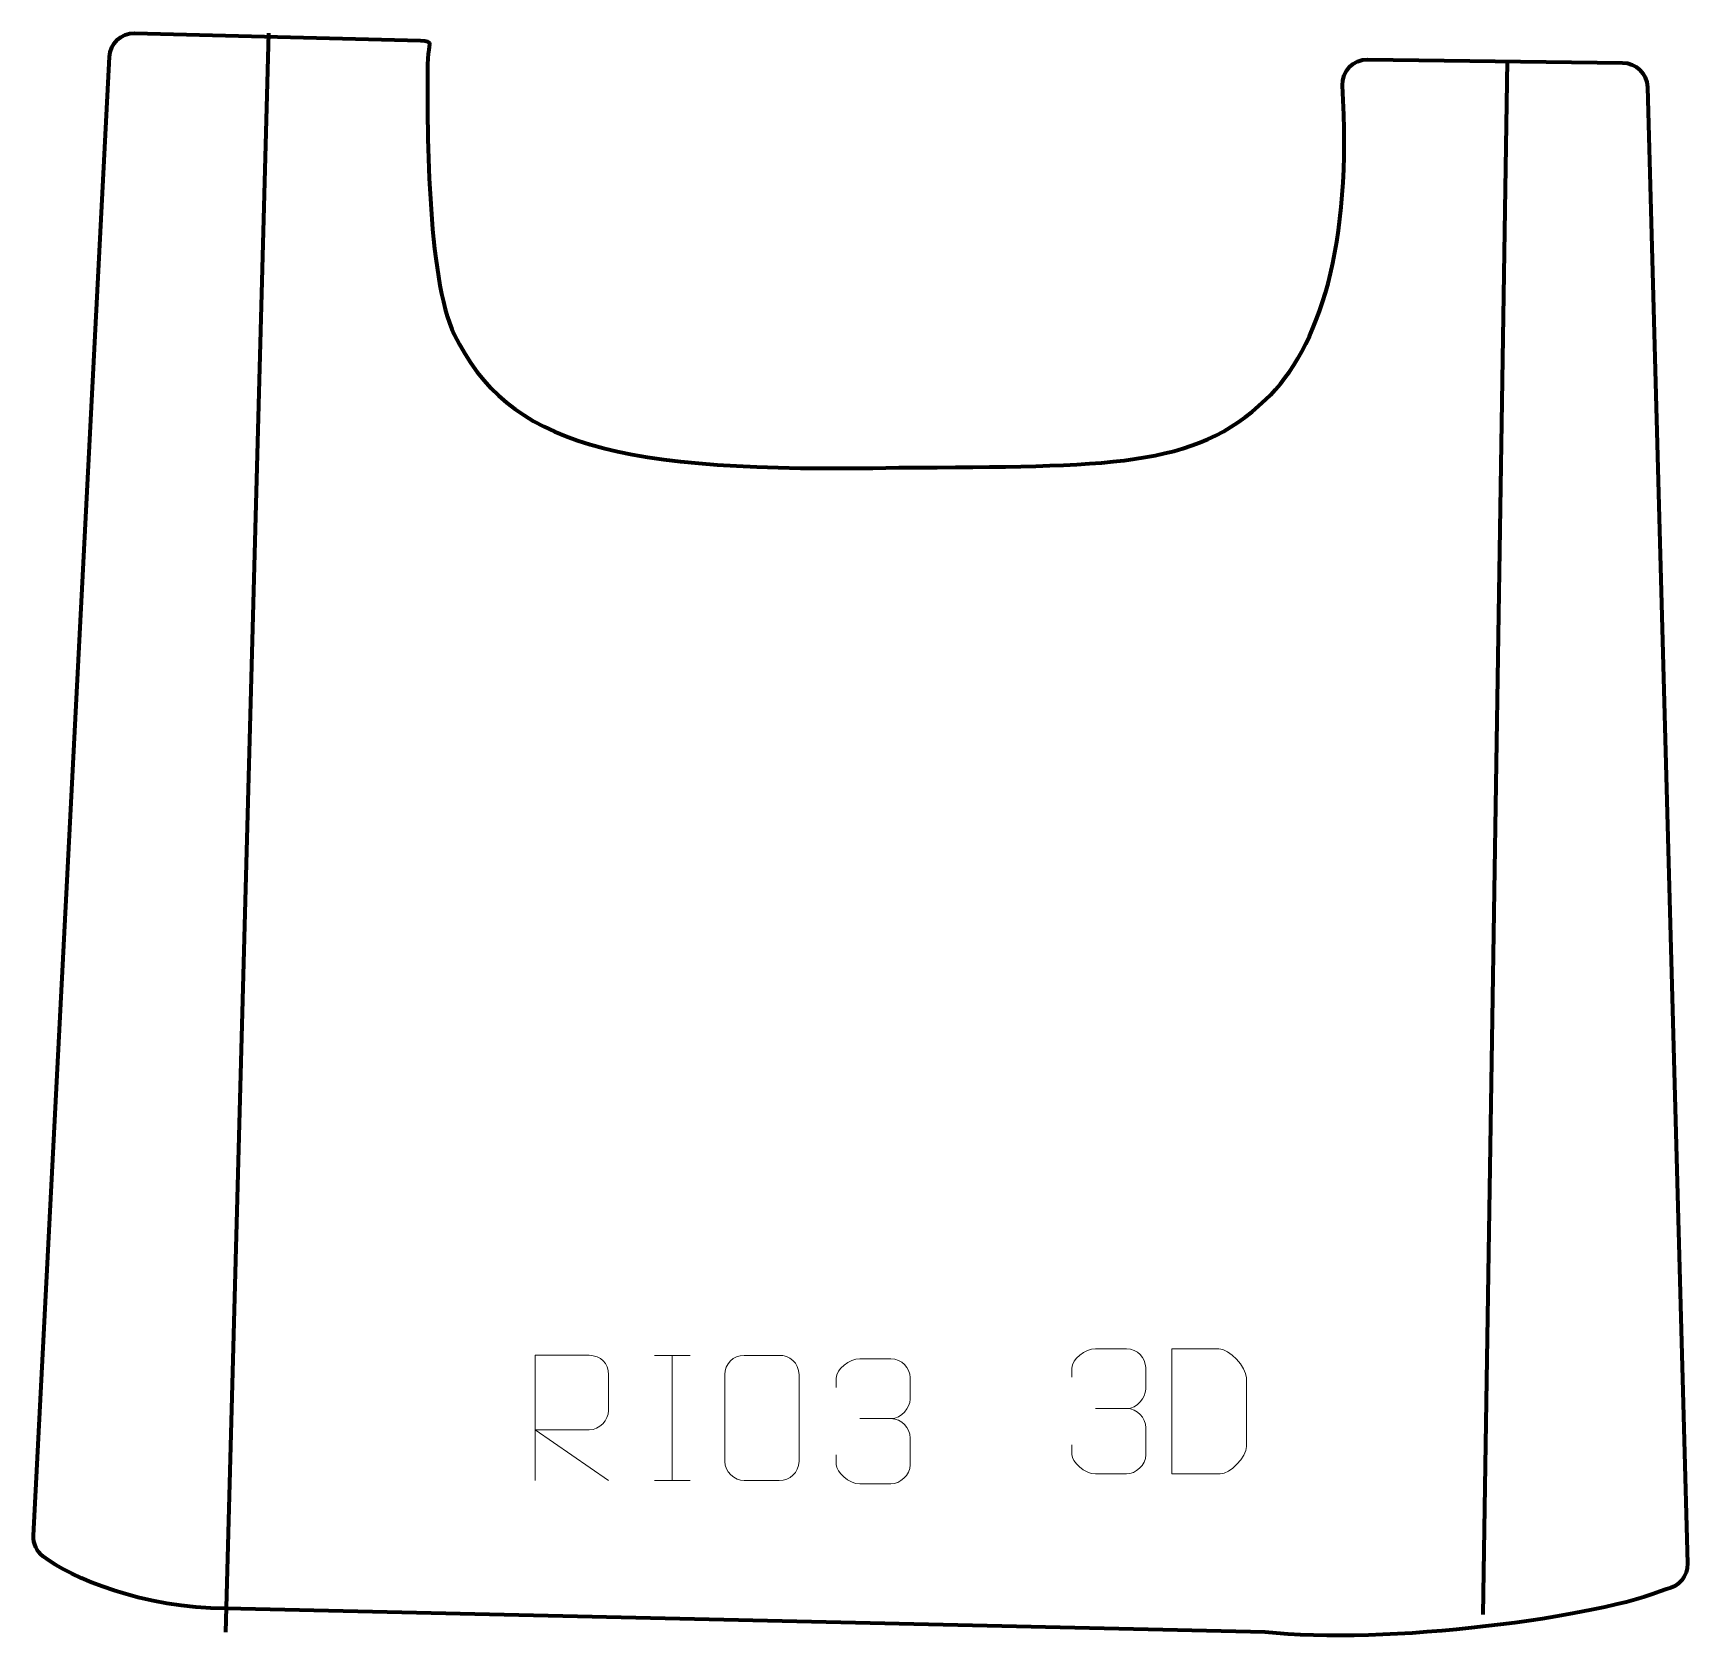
# Model space of a CAD drawing. Header units: millimetres. Extents: x -165 to 165, y -162 to 160.
import ezdxf

# ---------------------------------------------------------------- set-up
doc = ezdxf.new("R2010")
doc.units = ezdxf.units.MM
doc.header["$MEASUREMENT"] = 0
for name, color, linetype in [('layer 1', 7, 'Continuous'), ('layer 2', 7, 'Continuous'), ('layer 3', 7, 'Continuous')]:
    doc.layers.add(name, color=color, linetype=linetype)

msp = doc.modelspace()

# ---------------------------------------------------------------- linework, layer by layer
at = {"layer": 'layer 1', "color": 250, "lineweight": 9}
for points, knots in [([(-64.9335, -128.8916), (-64.9335, -128.8916), (-64.9335, -103.9381), (-64.9335, -103.9381), (-64.9335, -103.9381), (-61.3387, -103.9381), (-57.7432, -103.9381), (-54.148, -103.9381), (-54.148, -103.9381), (-51.8227, -103.9758), (-50.2654, -105.4658), (-50.2695, -107.8322), (-50.2695, -107.8322), (-50.2699, -109.8677), (-50.2699, -112.9271), (-50.2695, -114.9631), (-50.2695, -114.9631), (-50.276, -116.8386), (-52.0883, -118.7804), (-54.0978, -118.7995), (-54.0978, -118.7995), (-54.0978, -118.7995), (-64.9335, -118.7995), (-64.9335, -118.7995), (-64.9335, -118.7995), (-64.9335, -118.7995), (-50.2788, -128.8916), (-50.2788, -128.8916)], [0, 0, 0, 0, 0.125, 0.125, 0.125, 0.125, 0.25, 0.25, 0.25, 0.25, 0.375, 0.375, 0.375, 0.375, 0.5, 0.5, 0.5, 0.5, 0.625, 0.625, 0.625, 0.625, 0.75, 0.75, 0.75, 0.75, 1, 1, 1, 1]), ([(-23.1941, -103.9423), (-20.8684, -103.9423), (-18.5423, -103.9423), (-16.2162, -103.9423), (-16.2162, -103.9423), (-14.2696, -103.9067), (-12.2782, -105.3983), (-12.2515, -107.8359), (-12.2515, -107.8359), (-12.2519, -113.5828), (-12.2519, -119.3301), (-12.2515, -125.0778), (-12.2515, -125.0778), (-12.3913, -127.4012), (-14.0685, -128.8808), (-16.2162, -128.8916), (-16.2162, -128.8916), (-18.5481, -128.8912), (-20.88, -128.8912), (-23.2115, -128.8916), (-23.2115, -128.8916), (-25.1365, -128.997), (-27.1086, -127.1125), (-27.0974, -125.0952), (-27.0974, -125.0952), (-27.0971, -119.3251), (-27.0971, -113.5554), (-27.0974, -107.7861), (-27.0974, -107.7861), (-27.0932, -105.648), (-25.3465, -103.9288), (-23.1941, -103.9423)], [0, 0, 0, 0, 0.11111111, 0.11111111, 0.11111111, 0.11111111, 0.22222222, 0.22222222, 0.22222222, 0.22222222, 0.33333333, 0.33333333, 0.33333333, 0.33333333, 0.44444444, 0.44444444, 0.44444444, 0.44444444, 0.55555556, 0.55555556, 0.55555556, 0.55555556, 0.66666667, 0.66666667, 0.66666667, 0.66666667, 0.77777778, 0.77777778, 0.77777778, 0.77777778, 1, 1, 1, 1]), ([(-4.841, -110.3263), (-4.841, -110.3263), (-4.841, -108.4691), (-4.841, -108.4691), (-4.841, -108.4691), (-4.8553, -106.7272), (-2.1908, -104.6091), (-0.1317, -104.6318), (-0.1317, -104.6318), (1.9324, -104.6318), (3.9964, -104.6318), (6.0601, -104.6318), (6.0601, -104.6318), (8.2546, -104.623), (9.8529, -106.4698), (9.8973, -108.3819), (9.8973, -108.3819), (9.8969, -109.817), (9.8969, -111.2521), (9.8973, -112.6876), (9.8973, -112.6876), (9.8487, -114.3411), (8.2461, -116.5711), (6.0478, -116.5611), (6.0478, -116.5611), (8.2515, -116.5723), (9.8595, -118.3755), (9.9135, -120.435), (9.9135, -120.435), (9.9131, -122.2197), (9.9131, -124.0044), (9.9135, -125.7895), (9.9135, -125.7895), (9.9236, -127.8509), (7.8687, -129.614), (6.0478, -129.6059), (6.0478, -129.6059), (3.9825, -129.6056), (1.9173, -129.6056), (-0.1483, -129.6059), (-0.1483, -129.6059), (-2.3169, -129.5944), (-4.8479, -127.1942), (-4.8665, -125.7324), (-4.8665, -125.7324), (-4.8665, -125.7324), (-4.8665, -123.8238), (-4.8665, -123.8238)], [0, 0, 0, 0, 0.07692308, 0.07692308, 0.07692308, 0.07692308, 0.15384615, 0.15384615, 0.15384615, 0.15384615, 0.23076923, 0.23076923, 0.23076923, 0.23076923, 0.30769231, 0.30769231, 0.30769231, 0.30769231, 0.38461538, 0.38461538, 0.38461538, 0.38461538, 0.46153846, 0.46153846, 0.46153846, 0.46153846, 0.53846154, 0.53846154, 0.53846154, 0.53846154, 0.61538462, 0.61538462, 0.61538462, 0.61538462, 0.69230769, 0.69230769, 0.69230769, 0.69230769, 0.76923077, 0.76923077, 0.76923077, 0.76923077, 0.84615385, 0.84615385, 0.84615385, 0.84615385, 1, 1, 1, 1]), ([(42.159, -108.3263), (42.159, -108.3263), (42.159, -106.4691), (42.159, -106.4691), (42.159, -106.4691), (42.1447, -104.7272), (44.8092, -102.6091), (46.8683, -102.6318), (46.8683, -102.6318), (48.9324, -102.6318), (50.9964, -102.6318), (53.0601, -102.6318), (53.0601, -102.6318), (55.2546, -102.623), (56.8529, -104.4698), (56.8973, -106.3819), (56.8973, -106.3819), (56.8969, -107.817), (56.8969, -109.2521), (56.8973, -110.6876), (56.8973, -110.6876), (56.8487, -112.3411), (55.2461, -114.5711), (53.0478, -114.5611), (53.0478, -114.5611), (55.2515, -114.5723), (56.8595, -116.3755), (56.9135, -118.435), (56.9135, -118.435), (56.9131, -120.2197), (56.9131, -122.0044), (56.9135, -123.7895), (56.9135, -123.7895), (56.9236, -125.8509), (54.8687, -127.614), (53.0478, -127.6059), (53.0478, -127.6059), (50.9825, -127.6056), (48.9173, -127.6056), (46.8517, -127.6059), (46.8517, -127.6059), (44.6831, -127.5944), (42.1521, -125.1942), (42.1335, -123.7324), (42.1335, -123.7324), (42.1335, -123.7324), (42.1335, -121.8238), (42.1335, -121.8238)], [0, 0, 0, 0, 0.07692308, 0.07692308, 0.07692308, 0.07692308, 0.15384615, 0.15384615, 0.15384615, 0.15384615, 0.23076923, 0.23076923, 0.23076923, 0.23076923, 0.30769231, 0.30769231, 0.30769231, 0.30769231, 0.38461538, 0.38461538, 0.38461538, 0.38461538, 0.46153846, 0.46153846, 0.46153846, 0.46153846, 0.53846154, 0.53846154, 0.53846154, 0.53846154, 0.61538462, 0.61538462, 0.61538462, 0.61538462, 0.69230769, 0.69230769, 0.69230769, 0.69230769, 0.76923077, 0.76923077, 0.76923077, 0.76923077, 0.84615385, 0.84615385, 0.84615385, 0.84615385, 1, 1, 1, 1]), ([(62.1312, -127.5674), (64.463, -127.567), (69.4132, -127.591), (71.7447, -127.5913), (71.7447, -127.5913), (73.6697, -127.6967), (76.9883, -124.1551), (76.9771, -122.1378), (76.9771, -122.1378), (76.9767, -116.3677), (76.9767, -114.198), (76.9771, -108.4287), (76.9771, -108.4287), (76.9728, -106.2906), (73.5983, -102.6305), (71.4459, -102.644), (71.4459, -102.644), (69.1202, -102.644), (64.3959, -102.644), (62.0698, -102.644), (62.0698, -102.644), (62.0702, -108.3909), (62.1315, -121.8201), (62.1312, -127.5674)], [0, 0, 0, 0, 0.14285714, 0.14285714, 0.14285714, 0.14285714, 0.28571429, 0.28571429, 0.28571429, 0.28571429, 0.42857143, 0.42857143, 0.42857143, 0.42857143, 0.57142857, 0.57142857, 0.57142857, 0.57142857, 0.71428571, 0.71428571, 0.71428571, 0.71428571, 1, 1, 1, 1])]:
    msp.add_open_spline(points, degree=3, knots=knots, dxfattribs=at)
for points in [[(-41.1249, -103.9594), (-41.1249, -103.9594), (-33.9568, -103.9594), (-33.9568, -103.9594)], [(-37.5409, -103.9594), (-37.5409, -103.9594), (-37.5409, -128.9129), (-37.5409, -128.9129)], [(46.8687, -114.5715), (46.8687, -114.5715), (53.0651, -114.5715), (53.0651, -114.5715)], [(-0.1313, -116.5715), (-0.1313, -116.5715), (6.0651, -116.5715), (6.0651, -116.5715)], [(-41.1249, -128.9129), (-41.1249, -128.9129), (-33.9568, -128.9129), (-33.9568, -128.9129)]]:
    msp.add_open_spline(points, degree=3, dxfattribs=at)
at = {"layer": 'layer 2', "color": 230, "lineweight": 200}
msp.add_open_spline([(-87.7694, 158.3696), (-87.7694, 158.3696), (-144.814, 159.861), (-144.814, 159.861), (-144.814, 159.861), (-147.4757, 159.861), (-149.6707, 157.7768), (-149.8072, 155.1197), (-149.8072, 155.1197), (-149.8072, 155.1197), (-164.972, -139.8752), (-164.972, -139.8752), (-164.972, -139.8752), (-165.056, -141.5124), (-164.3303, -143.0837), (-163.0339, -144.0881), (-163.0339, -144.0881), (-157.5605, -148.3263), (-142.8698, -154.4789), (-126.5323, -154.4789), (-126.5323, -154.4789), (-126.5323, -154.4789), (80.6862, -159.139), (80.6862, -159.139), (80.6862, -159.139), (104.1991, -161.9139), (148.0358, -156.2004), (160.7449, -150.5626), (160.7449, -150.5626), (163.2337, -150.1788), (165.0459, -148.0043), (164.9775, -145.4879), (164.9775, -145.4879), (164.9775, -145.4879), (156.9603, 149.0886), (156.9603, 149.0886), (156.9603, 149.0886), (156.8872, 151.7694), (154.7102, 153.915), (152.0274, 153.9499), (152.0274, 153.9499), (152.0274, 153.9499), (101.1819, 154.6142), (101.1819, 154.6142), (101.1819, 154.6142), (98.3219, 154.6516), (96.0116, 152.2887), (96.1199, 149.4319), (96.1199, 149.4319), (98.1344, 117.4489), (91.572, 96.9808), (80.839, 86.7307), (80.839, 86.7307), (66.4658, 73.0044), (50.0402, 73.4495), (7.6592, 73.178), (7.6592, 73.178), (-49.0674, 71.9835), (-70.2745, 77.8194), (-81.0317, 99.7234), (-81.0317, 99.7234), (-86.486, 110.8285), (-86.5386, 142.3954), (-86.3343, 154.7828), (-86.3343, 154.7828), (-86.2881, 157.5754), (-84.9757, 158.3696), (-87.7694, 158.3696)], degree=3, knots=[0, 0, 0, 0, 0.05555556, 0.05555556, 0.05555556, 0.05555556, 0.11111111, 0.11111111, 0.11111111, 0.11111111, 0.16666667, 0.16666667, 0.16666667, 0.16666667, 0.22222222, 0.22222222, 0.22222222, 0.22222222, 0.27777778, 0.27777778, 0.27777778, 0.27777778, 0.33333333, 0.33333333, 0.33333333, 0.33333333, 0.38888889, 0.38888889, 0.38888889, 0.38888889, 0.44444444, 0.44444444, 0.44444444, 0.44444444, 0.5, 0.5, 0.5, 0.5, 0.55555556, 0.55555556, 0.55555556, 0.55555556, 0.61111111, 0.61111111, 0.61111111, 0.61111111, 0.66666667, 0.66666667, 0.66666667, 0.66666667, 0.72222222, 0.72222222, 0.72222222, 0.72222222, 0.77777778, 0.77777778, 0.77777778, 0.77777778, 0.83333333, 0.83333333, 0.83333333, 0.83333333, 0.88888889, 0.88888889, 0.88888889, 0.88888889, 1, 1, 1, 1], dxfattribs=at)
at = {"layer": 'layer 3', "color": 142, "lineweight": 200}
for points in [[(-118.0875, 159.861), (-118.0875, 159.861), (-126.6575, -159.139), (-126.6575, -159.139)], [(128.96, 154.2514), (128.96, 154.2514), (124.1506, -155.6328), (124.1506, -155.6328)]]:
    msp.add_open_spline(points, degree=3, dxfattribs=at)

doc.saveas('drawing.dxf')
